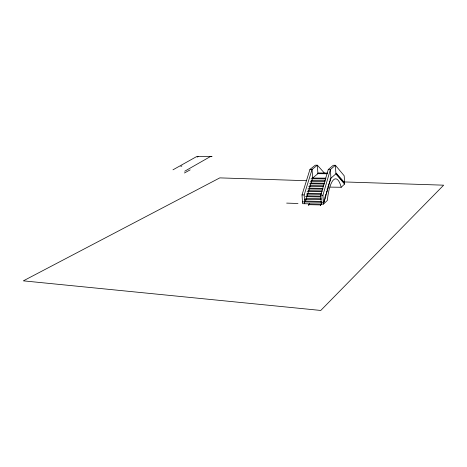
<?xml version="1.0" encoding="UTF-8"?>
<svg xmlns="http://www.w3.org/2000/svg" width="467" height="467" viewBox="0 0 467 467"><rect width="100%" height="100%" fill="white"/><g stroke="black" fill="none" stroke-linecap="round" stroke-linejoin="round"><path stroke-width="0.7" d="M321.273 204.079L320.385 204.914L320.432 205.643L321.273 204.079L320.718 195.235L328.26 169.521L330.397 169.533L330.91 178.225L323.45 204.126L322.907 195.276L330.397 169.533L335.411 165.283L344.185 175.779L344.64 184.01L341.208 187.267A29.684 8.19 -88.8 0 0 327.355 200.413L323.45 204.126L302.61 203.688L302.015 194.914L309.965 169.404L315.301 165.195L317.373 165.207L324.828 173.537M305.395 201.651L312.627 178.038L312.073 169.416L317.373 165.207L317.904 173.683L312.627 178.038M304.753 203.735L304.169 194.955L312.073 169.416L309.965 169.404M344.547 182.311L343.794 183.023L343.694 181.319L342.936 182.025L342.842 180.32L342.077 181.027L341.984 179.31L341.214 180.023L341.12 178.295L340.344 179.007L340.245 177.279L339.468 177.985L339.369 176.252L338.587 176.958L338.487 175.213L337.694 175.919L337.594 174.173L336.8 174.88L336.701 173.123L330.076 178.96L330.181 180.752L329.346 181.5L329.451 183.297L328.605 184.051L328.715 185.854L327.863 186.619L327.974 188.423L327.122 189.199L327.227 191.009L326.375 191.791L326.48 193.607L325.622 194.4L325.733 196.216L324.863 197.021L324.974 198.837L324.104 199.654L324.215 201.475L323.339 202.299L302.488 201.878M308.623 204.663L309.545 203.834L308.675 205.392L308.623 204.663L320.385 204.914M328.26 169.521L333.304 165.277L335.411 165.283L335.901 173.829L344.64 184.01M197.138 157.11L198.107 156.562M184.71 171.22L210.366 156.573L212.041 156.55L196.671 156.562L172.994 169.807M184.412 172.988L190.162 169.877M180.822 166.491L181.932 165.919M318.12 172.977L327.408 173.053M317.268 173.677L327.303 173.759M311.979 178.032L325.814 178.172M311.045 178.762L325.849 178.914M311.162 180.542L325.254 180.7M310.269 181.284L325.102 181.453M310.386 183.07L324.507 183.239M309.493 183.817L324.361 183.998M309.609 185.603L323.759 185.79M308.705 186.362L323.608 186.561M330.087 187.115L341.208 187.267M308.827 188.154L323.006 188.353M307.922 188.919L322.855 189.135M308.039 190.711L322.253 190.933M307.128 191.493L322.096 191.727M307.245 193.291L321.494 193.525M306.334 194.074L321.331 194.325M302.015 194.914L304.169 194.955M320.718 195.235L322.907 195.276M306.451 195.877L320.73 196.128M305.535 196.671L321.284 196.957M305.657 198.475L321.395 198.773M304.729 199.286L321.232 199.596M304.852 201.09L321.349 201.417M306.568 180.711L219.794 177.88L23.35 280.848L320.771 310.45L443.65 185.177L344.483 181.943M286.656 203.11L297.981 203.484"/></g></svg>
